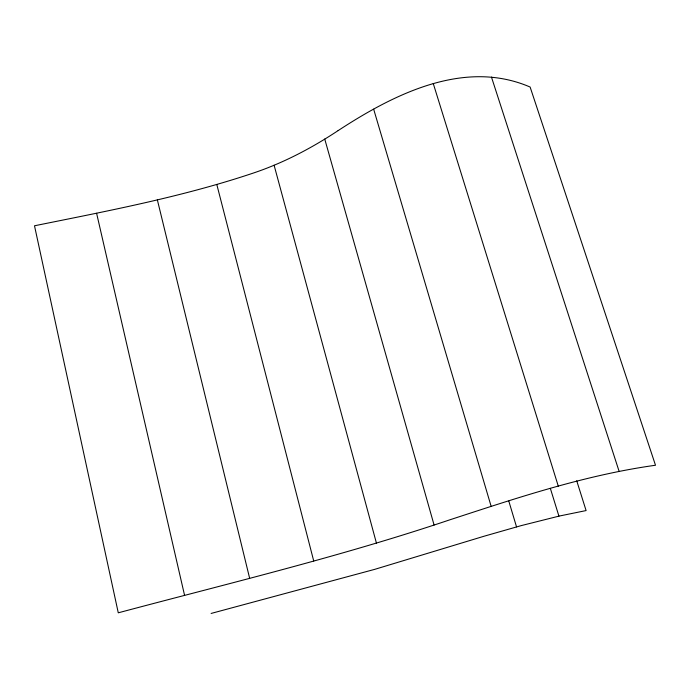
<?xml version="1.0" encoding="UTF-8"?>
<svg xmlns="http://www.w3.org/2000/svg" width="690" height="690" viewBox="0 0 690 690"><rect width="100%" height="100%" fill="white"/><g stroke="black" fill="none" stroke-linecap="round" stroke-linejoin="round"><path stroke-width="1.03" d="M211.114 613.445L374.722 569.354L483.733 536.328L521.217 525.616L559.53 515.999L586.095 510.574L576.719 480.766M491.461 77.064L619.102 471.322M433.26 83.516L558.288 486.157M550.353 488.391L558.926 516.137M508.806 501.095L516.534 526.893M373.661 109.184L491.133 506.313M324.731 139.035L434.088 525.03M274.094 165.212L376.438 543.125M216.815 184.541L313.717 560.97M157.346 199.841L249.651 578.315M96.6 213.27L184.609 595.513M338.117 130.608C311.492 148.229 283.038 163.176 252.687 173.276C181.643 197.047 107.787 210.933 34.5 225.785L118.275 612.815C229.123 583.248 340.912 556.476 449.725 519.855C517.172 497.861 584.991 475.065 655.5 465.25L530.127 87.044C463.973 58.469 393.404 94.496 338.117 130.608"/></g></svg>
